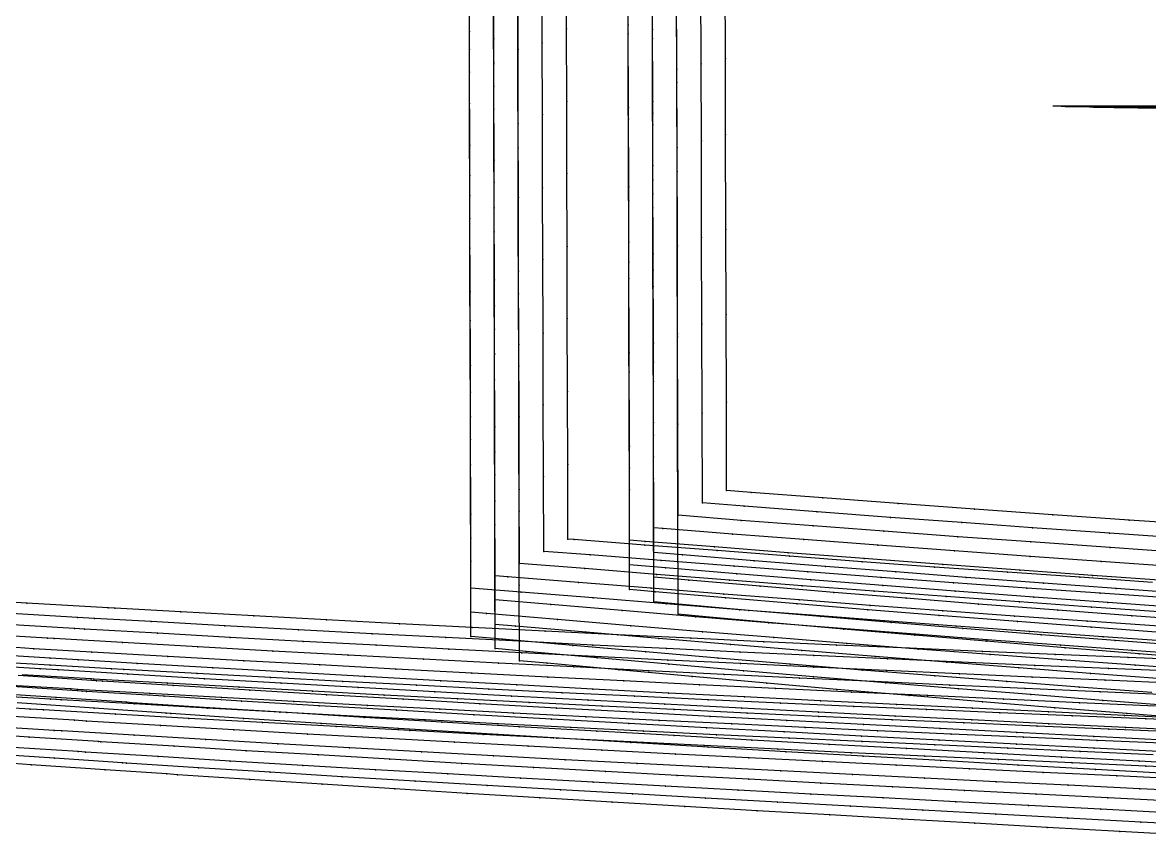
# Model space of a CAD drawing. Extents: x -2408 to 1029, y -526 to 2095.
# Drawn here: x -1498.2 to -1262.1, y 681.7 to 852.2 of the extents above; entities that cross this region are included whole.
import ezdxf

# ---------------------------------------------------------------- set-up
doc = ezdxf.new("R2010")
doc.units = 0

# ---------------------------------------------------------------- blocks, each defined once
blk = doc.blocks.new(' -30')
at = {"layer": '1'}
for points in [[(-731.425494, 276.292017), (-746.605074, 276.894467), (-761.997639, 277.522856), (-777.175821, 278.159878), (-792.566917, 278.823549), (-807.743544, 279.49549), (-823.13305, 280.194691), (-838.308092, 280.90181), (-853.695957, 281.63683), (-868.869309, 282.379407), (-884.255389, 283.150527), (-899.427008, 283.928857), (-914.811212, 284.736362), (-929.981001, 285.55068), (-945.363241, 286.394851), (-960.743683, 287.25764), (-963.327179, 287.404404), (-976.123836, 288.13901), (-991.099742, 289.014787)], [(-1077.415054, -266.192914), (-1092.674012, -265.141895), (-1107.830262, -264.076439), (-1123.086006, -262.979644), (-1138.243817, -261.859736), (-1153.495229, -260.704377), (-1168.670105, -259.537514), (-1183.755806, -258.370186), (-1198.587343, -257.218457), (-1199.90509, -257.115917), (-1199.94913, -241.488822), (-1199.992209, -226.199237), (-1200.035282, -210.909652), (-1200.077808, -195.811877), (-1200.120871, -180.522291), (-1200.163378, -165.429311), (-1200.206436, -150.139732), (-1200.249056, -135.00358)]]:
    blk.add_lwpolyline(points, dxfattribs=at)
at = {"layer": '14'}
for points in [[(-735.030142, 289.143388), (-750.301972, 289.754185), (-765.57299, 290.382381), (-780.84325, 291.028048), (-796.112693, 291.691255), (-811.381297, 292.372071), (-826.64904, 293.070568), (-841.915902, 293.786813), (-857.181859, 294.520879), (-872.446892, 295.272833), (-887.710977, 296.042747), (-902.974095, 296.830689), (-918.236184, 297.636729), (-933.497299, 298.460939), (-948.757382, 299.303388), (-962.604523, 300.083733), (-964.01641, 300.164145), (-981.023189, 301.145206), (-996.243732, 302.041932)], [(-1067.407822, -254.141055), (-1082.331331, -253.127316), (-1098.29403, -252.018087), (-1114.683603, -250.852429), (-1130.701401, -249.686387), (-1146.484998, -248.509666), (-1161.507253, -247.359455), (-1166.659622, -246.954956), (-1166.711778, -228.437009), (-1166.763477, -210.081106), (-1166.813782, -192.220337), (-1166.869929, -172.285415), (-1166.914701, -156.388963), (-1166.960843, -140.006391)]]:
    blk.add_lwpolyline(points, dxfattribs=at)
at = {"layer": '2'}
for p in [(-1166.659622, -246.954956), (-1199.90509, -257.115917)]:
    blk.add_point(p, dxfattribs=at)
at = {"layer": '3'}
for p in [(-981.023189, 301.145206), (-964.01641, 300.164145), (-962.604523, 300.083733), (-948.757382, 299.303388), (-933.497299, 298.460939), (-918.236184, 297.636729), (-902.974095, 296.830689), (-887.710977, 296.042747), (-872.446892, 295.272833), (-857.181859, 294.520879), (-841.915902, 293.786813), (-826.64904, 293.070568), (-811.381297, 292.372071), (-796.112693, 291.691255), (-780.84325, 291.028048), (-976.123836, 288.13901), (-765.57299, 290.382381), (-750.301972, 289.754185), (-963.327179, 287.404404), (-960.743683, 287.25764), (-945.363241, 286.394851), (-929.981001, 285.55068), (-914.811212, 284.736362), (-899.427008, 283.928857), (-884.255389, 283.150527), (-868.869309, 282.379407), (-853.695957, 281.63683), (-838.308092, 280.90181), (-823.13305, 280.194691), (-807.743544, 279.49549), (-792.566917, 278.823549), (-777.175821, 278.159878), (-761.997639, 277.522856), (-746.605074, 276.894467), (-1200.206436, -150.139732), (-1166.914701, -156.388963), (-1200.163378, -165.429311), (-1166.869929, -172.285415), (-1200.120871, -180.522291), (-1166.813782, -192.220337), (-1200.077808, -195.811877), (-1166.763477, -210.081106), (-1200.035282, -210.909652), (-1199.992209, -226.199237), (-1166.711778, -228.437009), (-1199.94913, -241.488822), (-1161.507253, -247.359455), (-1146.484998, -248.509666), (-1130.701401, -249.686387), (-1114.683603, -250.852429), (-1098.29403, -252.018087), (-1082.331331, -253.127316), (-1198.587343, -257.218457), (-1183.755806, -258.370186), (-1168.670105, -259.537514), (-1153.495229, -260.704377), (-1138.243817, -261.859736), (-1123.086006, -262.979644), (-1107.830262, -264.076439), (-1092.674012, -265.141895)]:
    blk.add_point(p, dxfattribs=at)
at = {"layer": '4'}
for p in [(-962.604523, 300.083733), (-963.327179, 287.404404)]:
    blk.add_point(p, dxfattribs=at)
at = {"layer": '7'}
blk.add_line((-766.053925, 405.419922), (-432.919998, 405.419922), dxfattribs=at)
blk = doc.blocks.new(' -31')
at = {"layer": '1'}
for points in [[(-740.344061, 274.159765), (-755.173561, 274.775202), (-770.202478, 275.413489), (-785.549544, 276.080779), (-800.577175, 276.749601), (-815.923408, 277.448584), (-830.949565, 278.148891), (-846.294832, 278.880578), (-861.319423, 279.613387), (-876.663651, 280.378803), (-891.686577, 281.145113), (-907.02969, 281.945307), (-922.050825, 282.746123), (-937.392746, 283.582062), (-952.411943, 284.418389), (-967.856844, 285.297319), (-968.425064, 285.330029), (-982.873946, 286.170219)], [(-1073.271734, -268.816338), (-1088.35595, -267.778581), (-1103.754987, -266.697238), (-1119.152194, -265.590335), (-1134.266684, -264.474447), (-1149.659406, -263.307106), (-1165.050526, -262.118533), (-1180.371274, -260.925967), (-1195.237899, -259.766103), (-1204.985657, -259.004574), (-1205.029124, -243.314311), (-1205.070777, -228.280023), (-1205.112436, -213.245737), (-1205.155079, -197.858185), (-1205.196747, -182.823897), (-1205.239387, -167.439265), (-1205.281057, -152.404973), (-1205.323792, -136.988222)]]:
    blk.add_lwpolyline(points, dxfattribs=at)
at = {"layer": '14'}
for points in [[(-739.82349, 286.849095), (-755.258519, 287.489931), (-770.692819, 288.146307), (-786.12636, 288.818491), (-801.559115, 289.506749), (-816.991055, 290.211347), (-832.422151, 290.932552), (-847.852374, 291.670628), (-863.281695, 292.425844), (-878.710086, 293.198464), (-894.137517, 293.988756), (-909.563961, 294.796985), (-924.989389, 295.623417), (-940.413771, 296.46832), (-955.837078, 297.331958), (-967.695694, 298.008938), (-971.259283, 298.214599), (-986.267518, 299.092049)], [(-1071.367298, -256.21711), (-1086.448576, -255.180433), (-1102.581106, -254.045866), (-1117.395059, -252.980726), (-1132.300135, -251.886067), (-1147.688965, -250.730374), (-1163.001536, -249.551087), (-1171.739578, -248.85994), (-1171.791734, -230.043028), (-1171.843433, -211.39078), (-1171.893738, -193.241654), (-1171.949885, -172.984887), (-1171.994657, -156.831797), (-1172.040799, -140.184737)]]:
    blk.add_lwpolyline(points, dxfattribs=at)
at = {"layer": '2'}
for p in [(-1171.739578, -248.85994), (-1204.985657, -259.004574)]:
    blk.add_point(p, dxfattribs=at)
at = {"layer": '3'}
for p in [(-971.259283, 298.214599), (-967.695694, 298.008938), (-955.837078, 297.331958), (-940.413771, 296.46832), (-924.989389, 295.623417), (-909.563961, 294.796985), (-894.137517, 293.988756), (-878.710086, 293.198464), (-863.281695, 292.425844), (-847.852374, 291.670628), (-832.422151, 290.932552), (-816.991055, 290.211347), (-801.559115, 289.506749), (-786.12636, 288.818491), (-770.692819, 288.146307), (-755.258519, 287.489931), (-968.425064, 285.330029), (-967.856844, 285.297319), (-952.411943, 284.418389), (-937.392746, 283.582062), (-922.050825, 282.746123), (-907.02969, 281.945307), (-891.686577, 281.145113), (-876.663651, 280.378803), (-861.319423, 279.613387), (-846.294832, 278.880578), (-830.949565, 278.148891), (-815.923408, 277.448584), (-800.577175, 276.749601), (-785.549544, 276.080779), (-770.202478, 275.413489), (-755.173561, 274.775202), (-1205.281057, -152.404973), (-1171.994657, -156.831797), (-1205.239387, -167.439265), (-1171.949885, -172.984887), (-1205.196747, -182.823897), (-1171.893738, -193.241654), (-1205.155079, -197.858185), (-1171.843433, -211.39078), (-1205.112436, -213.245737), (-1205.070777, -228.280023), (-1171.791734, -230.043028), (-1205.029124, -243.314311), (-1163.001536, -249.551087), (-1147.688965, -250.730374), (-1132.300135, -251.886067), (-1117.395059, -252.980726), (-1102.581106, -254.045866), (-1086.448576, -255.180433), (-1195.237899, -259.766103), (-1180.371274, -260.925967), (-1165.050526, -262.118533), (-1149.659406, -263.307106), (-1134.266684, -264.474447), (-1119.152194, -265.590335), (-1103.754987, -266.697238), (-1088.35595, -267.778581)]:
    blk.add_point(p, dxfattribs=at)
at = {"layer": '4'}
for p in [(-967.695694, 298.008938), (-968.425064, 285.330029)]:
    blk.add_point(p, dxfattribs=at)
at = {"layer": '7'}
blk.add_line((-766.053925, 405.419922), (-432.919998, 405.419922), dxfattribs=at)
blk = doc.blocks.new(' -32')
at = {"layer": '1'}
for points in [[(-743.317423, 271.802961), (-758.487586, 272.453098), (-773.899276, 273.126671), (-789.068344, 273.803053), (-804.47995, 274.504324), (-819.647727, 275.208778), (-835.059173, 275.939517), (-850.225541, 276.673821), (-865.636636, 277.435861), (-880.801455, 278.201807), (-896.212141, 278.99698), (-911.375219, 279.796369), (-926.785364, 280.626483), (-941.946547, 281.461052), (-956.984562, 282.306893), (-972.143688, 283.178197), (-973.526001, 283.258591), (-987.301727, 284.068227)], [(-1075.038283, -271.04319), (-1090.204697, -269.990208), (-1105.300425, -268.918473), (-1120.665725, -267.805159), (-1135.758409, -266.689714), (-1150.849014, -265.547593), (-1166.07589, -264.361749), (-1181.341562, -263.143461), (-1196.363717, -261.938956), (-1210.066223, -260.838642), (-1210.108495, -245.352705), (-1210.150147, -230.091894), (-1210.19139, -214.978302), (-1210.233302, -199.616523), (-1210.275493, -184.150531), (-1210.31786, -168.619842), (-1210.360055, -153.153848), (-1210.402522, -137.589816)]]:
    blk.add_lwpolyline(points, dxfattribs=at)
at = {"layer": '14'}
for points in [[(-741.527498, 284.438462), (-756.807462, 285.092287), (-772.086791, 285.759077), (-787.365413, 286.439283), (-802.643368, 287.133357), (-817.920583, 287.841749), (-833.196983, 288.564909), (-848.472609, 289.30329), (-863.747389, 290.057343), (-879.021247, 290.827515), (-894.294226, 291.614262), (-909.566251, 292.418033), (-924.837249, 293.239277), (-940.107261, 294.078448), (-955.376213, 294.935996), (-970.64405, 295.81237), (-972.787704, 295.936947), (-988.06349, 296.835856)], [(-1070.820894, -258.601952), (-1086.300012, -257.532671), (-1102.911831, -256.357739), (-1118.229864, -255.249305), (-1133.73006, -254.10292), (-1148.551279, -252.982414), (-1163.57446, -251.819757), (-1176.819611, -250.764942), (-1176.871766, -231.649067), (-1176.923466, -212.700469), (-1176.973771, -194.262985), (-1177.029917, -173.684384), (-1177.07469, -157.274654), (-1177.120831, -140.363089)]]:
    blk.add_lwpolyline(points, dxfattribs=at)
at = {"layer": '2'}
for p in [(-1176.819611, -250.764942), (-1210.066223, -260.838642)]:
    blk.add_point(p, dxfattribs=at)
at = {"layer": '3'}
for p in [(-972.787704, 295.936947), (-970.64405, 295.81237), (-955.376213, 294.935996), (-940.107261, 294.078448), (-924.837249, 293.239277), (-909.566251, 292.418033), (-894.294226, 291.614262), (-879.021247, 290.827515), (-863.747389, 290.057343), (-848.472609, 289.30329), (-833.196983, 288.564909), (-817.920583, 287.841749), (-802.643368, 287.133357), (-787.365413, 286.439283), (-772.086791, 285.759077), (-756.807462, 285.092287), (-973.526001, 283.258591), (-972.143688, 283.178197), (-956.984562, 282.306893), (-941.946547, 281.461052), (-926.785364, 280.626483), (-911.375219, 279.796369), (-896.212141, 278.99698), (-880.801455, 278.201807), (-865.636636, 277.435861), (-850.225541, 276.673821), (-835.059173, 275.939517), (-819.647727, 275.208778), (-804.47995, 274.504324), (-789.068344, 273.803053), (-773.899276, 273.126671), (-758.487586, 272.453098), (-1210.360055, -153.153848), (-1177.07469, -157.274654), (-1210.31786, -168.619842), (-1177.029917, -173.684384), (-1210.275493, -184.150531), (-1176.973771, -194.262985), (-1210.233302, -199.616523), (-1176.923466, -212.700469), (-1210.19139, -214.978302), (-1210.150147, -230.091894), (-1176.871766, -231.649067), (-1210.108495, -245.352705), (-1163.57446, -251.819757), (-1148.551279, -252.982414), (-1133.73006, -254.10292), (-1118.229864, -255.249305), (-1102.911831, -256.357739), (-1086.300012, -257.532671), (-1196.363717, -261.938956), (-1181.341562, -263.143461), (-1166.07589, -264.361749), (-1150.849014, -265.547593), (-1135.758409, -266.689714), (-1120.665725, -267.805159), (-1105.300425, -268.918473), (-1090.204697, -269.990208)]:
    blk.add_point(p, dxfattribs=at)
at = {"layer": '4'}
for p in [(-972.787704, 295.936947), (-973.526001, 283.258591)]:
    blk.add_point(p, dxfattribs=at)
at = {"layer": '7'}
blk.add_line((-766.053925, 405.419922), (-432.919998, 405.419922), dxfattribs=at)
blk = doc.blocks.new(' -33')
at = {"layer": '1'}
for points in [[(-747.599299, 269.509138), (-762.896495, 270.184946), (-778.087638, 270.867003), (-793.383812, 271.565476), (-808.575655, 272.271407), (-823.870654, 272.99504), (-839.063048, 273.727273), (-854.356761, 274.478567), (-869.649699, 275.244669), (-884.841734, 276.021034), (-900.133067, 276.818529), (-915.325372, 277.62744), (-930.614924, 278.458806), (-945.80732, 279.302658), (-961.094837, 280.170434), (-976.434246, 281.060689), (-978.624878, 281.189423), (-991.71952, 281.967344)], [(-1076.056196, -273.325623), (-1091.114763, -272.273251), (-1106.347368, -271.184569), (-1121.353144, -270.089982), (-1136.5825, -268.956376), (-1151.479198, -267.81914), (-1167.211265, -266.58397), (-1182.43422, -265.367839), (-1197.65733, -264.145135), (-1212.508464, -262.949774), (-1215.146713, -262.73716), (-1215.188953, -247.012202), (-1215.230561, -231.522991), (-1215.271747, -216.191039), (-1215.313255, -200.739878), (-1215.353827, -185.637631), (-1215.39431, -170.568917), (-1215.434881, -155.466683), (-1215.476409, -140.004553)]]:
    blk.add_lwpolyline(points, dxfattribs=at)
at = {"layer": '14'}
for points in [[(-742.932859, 282.01716), (-758.694676, 282.710698), (-774.455927, 283.415829), (-790.216489, 284.133233), (-805.976357, 284.863601), (-821.735482, 285.607619), (-837.493821, 286.365973), (-853.251364, 287.139351), (-869.007989, 287.928438), (-884.76369, 288.733921), (-900.51842, 289.556488), (-916.272132, 290.396824), (-932.024821, 291.255619), (-947.776362, 292.133555), (-963.526749, 293.03132), (-977.878342, 293.867264), (-979.275935, 293.949603), (-994.644828, 294.866065)], [(-1072.433921, -260.845017), (-1088.191235, -259.74801), (-1103.078553, -258.687859), (-1118.89777, -257.536305), (-1134.990589, -256.338122), (-1150.503711, -255.156657), (-1165.42751, -253.993371), (-1180.030257, -252.823399), (-1181.899643, -252.669945), (-1181.951799, -233.255106), (-1182.003498, -214.010157), (-1182.053803, -195.284325), (-1182.095472, -179.77322), (-1182.139605, -163.344691), (-1182.185381, -146.304561)]]:
    blk.add_lwpolyline(points, dxfattribs=at)
at = {"layer": '2'}
for p in [(-1181.899643, -252.669945), (-1215.146713, -262.73716)]:
    blk.add_point(p, dxfattribs=at)
at = {"layer": '3'}
for p in [(-979.275935, 293.949603), (-977.878342, 293.867264), (-963.526749, 293.03132), (-947.776362, 292.133555), (-932.024821, 291.255619), (-916.272132, 290.396824), (-900.51842, 289.556488), (-884.76369, 288.733921), (-869.007989, 287.928438), (-853.251364, 287.139351), (-837.493821, 286.365973), (-821.735482, 285.607619), (-805.976357, 284.863601), (-790.216489, 284.133233), (-774.455927, 283.415829), (-978.624878, 281.189423), (-976.434246, 281.060689), (-758.694676, 282.710698), (-961.094837, 280.170434), (-945.80732, 279.302658), (-930.614924, 278.458806), (-915.325372, 277.62744), (-900.133067, 276.818529), (-884.841734, 276.021034), (-869.649699, 275.244669), (-854.356761, 274.478567), (-839.063048, 273.727273), (-823.870654, 272.99504), (-808.575655, 272.271407), (-793.383812, 271.565476), (-778.087638, 270.867003), (-762.896495, 270.184946), (-1215.434881, -155.466683), (-1182.139605, -163.344691), (-1215.39431, -170.568917), (-1182.095472, -179.77322), (-1215.353827, -185.637631), (-1182.053803, -195.284325), (-1215.313255, -200.739878), (-1182.003498, -214.010157), (-1215.271747, -216.191039), (-1215.230561, -231.522991), (-1181.951799, -233.255106), (-1215.188953, -247.012202), (-1180.030257, -252.823399), (-1165.42751, -253.993371), (-1150.503711, -255.156657), (-1134.990589, -256.338122), (-1118.89777, -257.536305), (-1103.078553, -258.687859), (-1088.191235, -259.74801), (-1212.508464, -262.949774), (-1197.65733, -264.145135), (-1182.43422, -265.367839), (-1167.211265, -266.58397), (-1151.479198, -267.81914), (-1136.5825, -268.956376), (-1121.353144, -270.089982), (-1106.347368, -271.184569), (-1091.114763, -272.273251)]:
    blk.add_point(p, dxfattribs=at)
at = {"layer": '4'}
for p in [(-977.878342, 293.867264), (-978.624878, 281.189423)]:
    blk.add_point(p, dxfattribs=at)
at = {"layer": '7'}
blk.add_line((-766.053925, 405.419922), (-432.919998, 405.419922), dxfattribs=at)
blk = doc.blocks.new(' -34')
at = {"layer": '1'}
for points in [[(-734.615851, 266.452935), (-750.020513, 267.143665), (-765.452986, 267.843916), (-780.8594, 268.552108), (-796.290946, 269.271493), (-811.722021, 270.001724), (-827.12935, 270.74248), (-842.559285, 271.496821), (-857.967792, 272.263431), (-873.396347, 273.0452), (-888.805845, 273.840977), (-904.232803, 274.653487), (-919.643145, 275.481778), (-935.068277, 276.328321), (-950.479376, 277.192315), (-965.902415, 278.076199), (-980.941786, 278.957607), (-983.722153, 279.122696), (-996.362457, 279.881488)], [(-1072.390668, -275.936023), (-1087.762539, -274.86247), (-1103.215046, -273.757712), (-1118.583358, -272.635105), (-1133.552365, -271.52012), (-1148.917017, -270.348688), (-1163.959961, -269.168372), (-1179.319848, -267.935927), (-1194.641278, -266.696327), (-1209.711973, -265.476573), (-1220.227127, -264.625568), (-1220.268161, -249.113253), (-1220.309439, -233.509246), (-1220.350469, -217.999488), (-1220.391589, -202.456272), (-1220.432085, -187.149826), (-1220.472663, -171.813091), (-1220.513163, -156.506643), (-1220.553238, -141.361317)]]:
    blk.add_lwpolyline(points, dxfattribs=at)
at = {"layer": '14'}
for points in [[(-747.933998, 279.762512), (-763.859133, 280.484359), (-779.783726, 281.215919), (-795.707724, 281.958102), (-811.631069, 282.711818), (-827.553705, 283.477979), (-843.475616, 284.257496), (-859.396668, 285.051278), (-875.316845, 285.860235), (-891.23609, 286.68528), (-907.154347, 287.527322), (-923.071561, 288.387272), (-938.987676, 289.266041), (-954.902674, 290.164542), (-970.816422, 291.083681), (-982.968521, 291.800079), (-986.728904, 292.02437)], [(-1073.984438, -263.095324), (-1090.019987, -261.970725), (-1105.192034, -260.881824), (-1121.343324, -259.696348), (-1137.816527, -258.459132), (-1153.758547, -257.233878), (-1169.201921, -256.018549), (-1183.754771, -254.842023), (-1186.979599, -254.574947), (-1187.031755, -234.861143), (-1187.083454, -215.319846), (-1187.133759, -196.305657), (-1187.175428, -180.555702), (-1187.219561, -163.874196), (-1187.265338, -146.571682), (-1187.311935, -128.958625)]]:
    blk.add_lwpolyline(points, dxfattribs=at)
at = {"layer": '2'}
for p in [(-1186.979599, -254.574947), (-1220.227127, -264.625568)]:
    blk.add_point(p, dxfattribs=at)
at = {"layer": '3'}
for p in [(-982.968521, 291.800079), (-970.816422, 291.083681), (-954.902674, 290.164542), (-938.987676, 289.266041), (-923.071561, 288.387272), (-907.154347, 287.527322), (-891.23609, 286.68528), (-875.316845, 285.860235), (-859.396668, 285.051278), (-843.475616, 284.257496), (-827.553705, 283.477979), (-811.631069, 282.711818), (-795.707724, 281.958102), (-779.783726, 281.215919), (-983.722153, 279.122696), (-980.941786, 278.957607), (-763.859133, 280.484359), (-965.902415, 278.076199), (-950.479376, 277.192315), (-935.068277, 276.328321), (-919.643145, 275.481778), (-904.232803, 274.653487), (-888.805845, 273.840977), (-873.396347, 273.0452), (-857.967792, 272.263431), (-842.559285, 271.496821), (-827.12935, 270.74248), (-811.722021, 270.001724), (-796.290946, 269.271493), (-780.8594, 268.552108), (-765.452986, 267.843916), (-750.020513, 267.143665), (-1187.265338, -146.571682), (-1220.513163, -156.506643), (-1187.219561, -163.874196), (-1220.472663, -171.813091), (-1187.175428, -180.555702), (-1220.432085, -187.149826), (-1187.133759, -196.305657), (-1220.391589, -202.456272), (-1187.083454, -215.319846), (-1220.350469, -217.999488), (-1220.309439, -233.509246), (-1187.031755, -234.861143), (-1220.268161, -249.113253), (-1183.754771, -254.842023), (-1169.201921, -256.018549), (-1153.758547, -257.233878), (-1137.816527, -258.459132), (-1121.343324, -259.696348), (-1105.192034, -260.881824), (-1090.019987, -261.970725), (-1209.711973, -265.476573), (-1194.641278, -266.696327), (-1179.319848, -267.935927), (-1163.959961, -269.168372), (-1148.917017, -270.348688), (-1133.552365, -271.52012), (-1118.583358, -272.635105), (-1103.215046, -273.757712), (-1087.762539, -274.86247)]:
    blk.add_point(p, dxfattribs=at)
at = {"layer": '4'}
for p in [(-982.968521, 291.800079), (-983.722153, 279.122696)]:
    blk.add_point(p, dxfattribs=at)
at = {"layer": '7'}
blk.add_line((-766.053925, 405.419922), (-432.919998, 405.419922), dxfattribs=at)
blk = doc.blocks.new(' -35')
at = {"layer": '1'}
for points in [[(-744.89203, 264.463864), (-760.319735, 265.192516), (-775.720942, 265.928298), (-791.14785, 266.674669), (-806.574224, 267.431279), (-821.976648, 268.197837), (-837.401858, 268.977573), (-852.805685, 269.769164), (-868.22956, 270.575636), (-883.634603, 271.395855), (-899.056869, 272.232659), (-914.463003, 273.085155), (-929.883364, 273.955878), (-945.290388, 274.844118), (-960.708578, 275.752349), (-976.169137, 276.683642), (-978.690796, 276.837521), (-991.584844, 277.632981)], [(-1066.304741, -278.12779), (-1081.676777, -277.028353), (-1096.708758, -275.928293), (-1112.077199, -274.779524), (-1127.134122, -273.632078), (-1142.498963, -272.436082), (-1157.861348, -271.209201), (-1173.195835, -269.949721), (-1188.572742, -268.666114), (-1203.453717, -267.418917), (-1215.147781, -266.43671), (-1215.188822, -250.688551), (-1215.228622, -235.417112), (-1215.267947, -220.327925), (-1215.308445, -204.789158), (-1215.348857, -189.283943), (-1215.387993, -174.268639), (-1215.428407, -158.763424), (-1215.468589, -143.34736)]]:
    blk.add_lwpolyline(points, dxfattribs=at)
at = {"layer": '14'}
for points in [[(-742.782764, 277.078817), (-758.703323, 277.830058), (-774.623325, 278.590209), (-790.542746, 279.360261), (-806.461523, 280.141206), (-822.379635, 280.934034), (-838.296942, 281.739734), (-854.213423, 282.559297), (-870.129014, 283.393713), (-886.043694, 284.243975), (-901.957324, 285.111069), (-917.869881, 285.995987), (-933.781303, 286.899721), (-949.691567, 287.823262), (-965.600536, 288.767596), (-977.915268, 289.51355), (-983.780599, 289.873569), (-998.494679, 290.790191)], [(-1068.946655, -265.208513), (-1085.027638, -264.051647), (-1100.242849, -262.931704), (-1116.438108, -261.712825), (-1131.211438, -260.576743), (-1145.938465, -259.420575), (-1160.904871, -258.219773), (-1175.931962, -256.983346), (-1181.899643, -256.47995), (-1181.951799, -236.467182), (-1182.003498, -216.629542), (-1182.053803, -197.326996), (-1182.095472, -181.338184), (-1182.139605, -164.403702), (-1182.185381, -146.838784), (-1182.231979, -128.958643)]]:
    blk.add_lwpolyline(points, dxfattribs=at)
at = {"layer": '2'}
for p in [(-1181.899643, -256.47995), (-1215.147781, -266.43671)]:
    blk.add_point(p, dxfattribs=at)
at = {"layer": '3'}
for p in [(-983.780599, 289.873569), (-977.915268, 289.51355), (-965.600536, 288.767596), (-949.691567, 287.823262), (-933.781303, 286.899721), (-917.869881, 285.995987), (-901.957324, 285.111069), (-886.043694, 284.243975), (-870.129014, 283.393713), (-854.213423, 282.559297), (-838.296942, 281.739734), (-822.379635, 280.934034), (-806.461523, 280.141206), (-790.542746, 279.360261), (-978.690796, 276.837521), (-976.169137, 276.683642), (-774.623325, 278.590209), (-758.703323, 277.830058), (-960.708578, 275.752349), (-945.290388, 274.844118), (-929.883364, 273.955878), (-914.463003, 273.085155), (-899.056869, 272.232659), (-883.634603, 271.395855), (-868.22956, 270.575636), (-852.805685, 269.769164), (-837.401858, 268.977573), (-821.976648, 268.197837), (-806.574224, 267.431279), (-791.14785, 266.674669), (-775.720942, 265.928298), (-760.319735, 265.192516), (-1182.185381, -146.838784), (-1215.428407, -158.763424), (-1182.139605, -164.403702), (-1215.387993, -174.268639), (-1182.095472, -181.338184), (-1215.348857, -189.283943), (-1182.053803, -197.326996), (-1215.308445, -204.789158), (-1182.003498, -216.629542), (-1215.267947, -220.327925), (-1215.228622, -235.417112), (-1181.951799, -236.467182), (-1215.188822, -250.688551), (-1175.931962, -256.983346), (-1160.904871, -258.219773), (-1145.938465, -259.420575), (-1131.211438, -260.576743), (-1116.438108, -261.712825), (-1100.242849, -262.931704), (-1085.027638, -264.051647), (-1203.453717, -267.418917), (-1188.572742, -268.666114), (-1173.195835, -269.949721), (-1157.861348, -271.209201), (-1142.498963, -272.436082), (-1127.134122, -273.632078), (-1112.077199, -274.779524), (-1096.708758, -275.928293), (-1081.676777, -277.028353)]:
    blk.add_point(p, dxfattribs=at)
at = {"layer": '4'}
for p in [(-977.915268, 289.51355), (-978.690796, 276.837521)]:
    blk.add_point(p, dxfattribs=at)
at = {"layer": '7'}
blk.add_line((-766.053925, 405.419922), (-432.919998, 405.419922), dxfattribs=at)
blk = doc.blocks.new(' -36')
at = {"layer": '1'}
for points in [[(-741.270753, 261.811643), (-756.314975, 262.537789), (-771.372108, 263.270087), (-786.419159, 264.008489), (-801.475582, 264.754972), (-816.52521, 265.509732), (-831.58075, 266.27441), (-846.6327, 267.049545), (-861.68706, 267.836459), (-876.741146, 268.636017), (-891.794168, 269.44919), (-906.850228, 270.277237), (-921.901515, 271.120735), (-936.959364, 271.981267), (-952.008733, 272.858967), (-967.056983, 273.755495), (-982.220425, 274.679151), (-983.788986, 274.775867), (-997.266246, 275.615844)], [(-1066.063397, -280.515314), (-1081.055759, -279.439485), (-1096.480537, -278.306728), (-1111.469297, -277.18193), (-1126.486824, -276.032787), (-1141.472028, -274.861583), (-1156.759758, -273.634522), (-1171.739958, -272.402072), (-1186.718668, -271.151404), (-1202.085451, -269.860498), (-1216.976707, -268.605881), (-1220.228195, -268.33147), (-1220.268035, -252.811567), (-1220.307501, -237.437452), (-1220.346662, -222.182957), (-1220.385259, -207.148742), (-1220.424042, -192.043296), (-1220.463264, -176.768137), (-1220.502054, -161.662704), (-1220.54077, -146.587111), (-1220.579563, -131.481677)]]:
    blk.add_lwpolyline(points, dxfattribs=at)
at = {"layer": '14'}
for points in [[(-743.255914, 274.621901), (-759.339923, 275.399351), (-775.42351, 276.183433), (-791.506564, 276.975376), (-807.589087, 277.776415), (-823.670968, 278.587777), (-839.752134, 279.410694), (-855.832473, 280.246393), (-871.911987, 281.096108), (-887.990566, 281.961069), (-904.068135, 282.842505), (-920.144584, 283.741645), (-936.219915, 284.659723), (-952.294017, 285.597968), (-968.366778, 286.557607), (-983.0056, 287.451363), (-986.733999, 287.682118), (-1001.650603, 288.617989)], [(-1070.40433, -267.473829), (-1086.764907, -266.289203), (-1102.266905, -265.140159), (-1118.797443, -263.886744), (-1133.912766, -262.715158), (-1149.030825, -261.518407), (-1164.481464, -260.267909), (-1179.488446, -259.022616), (-1186.979599, -258.384953), (-1187.031755, -238.073222), (-1187.083454, -217.939231), (-1187.133759, -198.348328), (-1187.175428, -182.120666), (-1187.219561, -164.933208), (-1187.265338, -147.105886), (-1187.311935, -128.958642)]]:
    blk.add_lwpolyline(points, dxfattribs=at)
at = {"layer": '2'}
for p in [(-1186.979599, -258.384953), (-1220.228195, -268.33147)]:
    blk.add_point(p, dxfattribs=at)
at = {"layer": '3'}
for p in [(-986.733999, 287.682118), (-983.0056, 287.451363), (-968.366778, 286.557607), (-952.294017, 285.597968), (-936.219915, 284.659723), (-920.144584, 283.741645), (-904.068135, 282.842505), (-887.990566, 281.961069), (-871.911987, 281.096108), (-855.832473, 280.246393), (-839.752134, 279.410694), (-823.670968, 278.587777), (-807.589087, 277.776415), (-791.506564, 276.975376), (-983.788986, 274.775867), (-982.220425, 274.679151), (-775.42351, 276.183433), (-759.339923, 275.399351), (-967.056983, 273.755495), (-952.008733, 272.858967), (-936.959364, 271.981267), (-921.901515, 271.120735), (-906.850228, 270.277237), (-891.794168, 269.44919), (-876.741146, 268.636017), (-861.68706, 267.836459), (-846.6327, 267.049545), (-831.58075, 266.27441), (-816.52521, 265.509732), (-801.475582, 264.754972), (-786.419159, 264.008489), (-771.372108, 263.270087), (-756.314975, 262.537789), (-1220.54077, -146.587111), (-1187.265338, -147.105886), (-1220.502054, -161.662704), (-1187.219561, -164.933208), (-1220.463264, -176.768137), (-1187.175428, -182.120666), (-1220.424042, -192.043296), (-1187.133759, -198.348328), (-1220.385259, -207.148742), (-1187.083454, -217.939231), (-1220.346662, -222.182957), (-1220.307501, -237.437452), (-1187.031755, -238.073222), (-1220.268035, -252.811567), (-1179.488446, -259.022616), (-1164.481464, -260.267909), (-1149.030825, -261.518407), (-1133.912766, -262.715158), (-1118.797443, -263.886744), (-1102.266905, -265.140159), (-1086.764907, -266.289203), (-1216.976707, -268.605881), (-1202.085451, -269.860498), (-1186.718668, -271.151404), (-1171.739958, -272.402072), (-1156.759758, -273.634522), (-1141.472028, -274.861583), (-1126.486824, -276.032787), (-1111.469297, -277.18193), (-1096.480537, -278.306728), (-1081.055759, -279.439485)]:
    blk.add_point(p, dxfattribs=at)
at = {"layer": '4'}
for p in [(-983.0056, 287.451363), (-983.788986, 274.775867)]:
    blk.add_point(p, dxfattribs=at)
at = {"layer": '7'}
blk.add_line((-766.053925, 405.419922), (-432.919998, 405.419922), dxfattribs=at)
blk = doc.blocks.new(' -37')
at = {"layer": '1'}
for points in [[(-752.182522, 259.904338), (-767.249065, 260.666223), (-782.274922, 261.431962), (-797.340842, 262.206754), (-812.369545, 262.98769), (-827.43457, 263.779673), (-842.465873, 264.58011), (-857.529744, 265.393614), (-872.563383, 266.217868), (-887.625836, 267.057193), (-902.66169, 267.909603), (-917.722421, 268.779092), (-932.760292, 269.663929), (-947.819032, 270.567764), (-962.876601, 271.490607), (-978.261072, 272.454393), (-978.755493, 272.485733), (-993.316086, 273.418278), (-1008.568479, 274.415565)], [(-1075.44398, -281.586653), (-1090.446815, -280.458628), (-1105.435581, -279.30751), (-1120.546661, -278.124239), (-1135.531666, -276.92634), (-1150.88989, -275.666207), (-1165.869786, -274.406066), (-1180.848085, -273.126835), (-1196.082813, -271.817484), (-1210.878443, -270.542232), (-1215.148697, -270.17355), (-1215.188545, -254.427064), (-1215.227997, -238.837233), (-1215.26712, -223.378127), (-1215.305234, -208.317741), (-1215.343953, -193.018623), (-1215.38328, -177.479657), (-1215.422, -162.180537), (-1215.459262, -147.457187), (-1215.499531, -131.546097)]]:
    blk.add_lwpolyline(points, dxfattribs=at)
at = {"layer": '14'}
for points in [[(-754.161929, 272.720273), (-770.240877, 273.534593), (-786.319319, 274.355939), (-802.397254, 275.185629), (-818.474561, 276.024976), (-834.55116, 276.875295), (-850.626972, 277.737901), (-866.701916, 278.614109), (-882.775913, 279.505234), (-898.848881, 280.41259), (-914.92074, 281.337493), (-930.991411, 282.281258), (-947.060813, 283.245199), (-963.128866, 284.230631), (-977.952042, 285.159988), (-979.19549, 285.23887), (-995.606912, 286.293508)], [(-1065.334007, -269.598383), (-1081.741827, -268.380416), (-1097.289314, -267.199193), (-1113.866962, -265.911034), (-1129.02137, -264.707533), (-1144.169878, -263.479139), (-1159.632128, -262.197494), (-1174.595774, -260.926197), (-1181.899643, -260.289955), (-1181.951799, -239.679258), (-1182.003498, -219.24892), (-1182.053803, -199.369669), (-1182.095472, -182.903158), (-1182.139605, -165.462715), (-1182.185381, -147.373008), (-1182.231979, -128.958642)]]:
    blk.add_lwpolyline(points, dxfattribs=at)
at = {"layer": '2'}
for p in [(-1181.899643, -260.289955), (-1215.148697, -270.17355)]:
    blk.add_point(p, dxfattribs=at)
at = {"layer": '3'}
for p in [(-979.19549, 285.23887), (-977.952042, 285.159988), (-963.128866, 284.230631), (-947.060813, 283.245199), (-930.991411, 282.281258), (-914.92074, 281.337493), (-898.848881, 280.41259), (-882.775913, 279.505234), (-866.701916, 278.614109), (-850.626972, 277.737901), (-834.55116, 276.875295), (-818.474561, 276.024976), (-802.397254, 275.185629), (-786.319319, 274.355939), (-993.316086, 273.418278), (-978.755493, 272.485733), (-978.261072, 272.454393), (-770.240877, 273.534593), (-962.876601, 271.490607), (-947.819032, 270.567764), (-932.760292, 269.663929), (-917.722421, 268.779092), (-902.66169, 267.909603), (-887.625836, 267.057193), (-872.563383, 266.217868), (-857.529744, 265.393614), (-842.465873, 264.58011), (-827.43457, 263.779673), (-812.369545, 262.98769), (-797.340842, 262.206754), (-782.274922, 261.431962), (-767.249065, 260.666223), (-1215.459262, -147.457187), (-1182.185381, -147.373008), (-1215.422, -162.180537), (-1182.139605, -165.462715), (-1215.38328, -177.479657), (-1182.095472, -182.903158), (-1215.343953, -193.018623), (-1182.053803, -199.369669), (-1215.305234, -208.317741), (-1182.003498, -219.24892), (-1215.26712, -223.378127), (-1215.227997, -238.837233), (-1181.951799, -239.679258), (-1215.188545, -254.427064), (-1174.595774, -260.926197), (-1159.632128, -262.197494), (-1144.169878, -263.479139), (-1129.02137, -264.707533), (-1113.866962, -265.911034), (-1097.289314, -267.199193), (-1081.741827, -268.380416), (-1210.878443, -270.542232), (-1196.082813, -271.817484), (-1180.848085, -273.126835), (-1165.869786, -274.406066), (-1150.88989, -275.666207), (-1135.531666, -276.92634), (-1120.546661, -278.124239), (-1105.435581, -279.30751), (-1090.446815, -280.458628)]:
    blk.add_point(p, dxfattribs=at)
at = {"layer": '4'}
for p in [(-977.952042, 285.159988), (-978.755493, 272.485733)]:
    blk.add_point(p, dxfattribs=at)
at = {"layer": '7'}
blk.add_line((-766.053925, 405.419922), (-432.919998, 405.419922), dxfattribs=at)
blk = doc.blocks.new(' -38')
at = {"layer": '1'}
for points in [[(-754.38145, 257.548026), (-769.577678, 258.332843), (-784.779864, 259.122013), (-799.975604, 259.916178), (-815.181526, 260.71749), (-830.37652, 261.526127), (-845.585904, 262.344741), (-860.779817, 263.173013), (-875.992363, 264.01409), (-891.184919, 264.867131), (-906.400353, 265.735861), (-921.591193, 266.618844), (-936.809316, 267.520333), (-951.998077, 268.438282), (-967.125657, 269.37213), (-982.311907, 270.330567), (-983.854218, 270.429096), (-997.496827, 271.310251)], [(-1077.558764, -283.807521), (-1092.815026, -282.652774), (-1107.935913, -281.482839), (-1123.055006, -280.289703), (-1138.253099, -279.067633), (-1153.3682, -277.824751), (-1168.455476, -276.550486), (-1183.564962, -275.241259), (-1198.849732, -273.90755), (-1213.709008, -272.612337), (-1220.229187, -272.044411), (-1220.268577, -256.250894), (-1220.306537, -241.029271), (-1220.344022, -225.997294), (-1220.382763, -210.459785), (-1220.420945, -195.146601), (-1220.459666, -179.618943), (-1220.497857, -164.305753), (-1220.536109, -148.971229), (-1220.574312, -133.658032)]]:
    blk.add_lwpolyline(points, dxfattribs=at)
at = {"layer": '14'}
for points in [[(-754.774127, 270.28513), (-771.016632, 271.124384), (-787.258777, 271.96843), (-803.500468, 272.81884), (-819.741611, 273.677185), (-835.982111, 274.545036), (-852.221875, 275.423964), (-868.46077, 276.315538), (-884.698778, 277.221334), (-900.935768, 278.14292), (-917.171644, 279.081868), (-933.406313, 280.039747), (-949.639681, 281.018131), (-965.871653, 282.018589), (-982.102117, 283.042691), (-983.044128, 283.102875), (-998.761848, 284.119944)], [(-1073.94759, -271.341612), (-1090.284024, -270.109234), (-1105.721642, -268.917815), (-1122.125596, -267.623514), (-1137.053481, -266.420167), (-1151.882383, -265.199993), (-1166.858029, -263.940824), (-1181.642511, -262.666304), (-1186.979599, -262.194958), (-1187.031755, -241.285298), (-1187.072019, -225.143079), (-1187.120559, -205.682971), (-1187.161224, -189.380141), (-1187.204627, -171.979478), (-1187.249947, -153.81033), (-1187.296362, -135.202069)]]:
    blk.add_lwpolyline(points, dxfattribs=at)
at = {"layer": '2'}
for p in [(-1186.979599, -262.194958), (-1220.229187, -272.044411)]:
    blk.add_point(p, dxfattribs=at)
at = {"layer": '3'}
for p in [(-983.044128, 283.102875), (-982.102117, 283.042691), (-965.871653, 282.018589), (-949.639681, 281.018131), (-933.406313, 280.039747), (-917.171644, 279.081868), (-900.935768, 278.14292), (-884.698778, 277.221334), (-868.46077, 276.315538), (-852.221875, 275.423964), (-835.982111, 274.545036), (-819.741611, 273.677185), (-803.500468, 272.81884), (-787.258777, 271.96843), (-983.854218, 270.429096), (-982.311907, 270.330567), (-967.125657, 269.37213), (-771.016632, 271.124384), (-951.998077, 268.438282), (-936.809316, 267.520333), (-921.591193, 266.618844), (-906.400353, 265.735861), (-891.184919, 264.867131), (-875.992363, 264.01409), (-860.779817, 263.173013), (-845.585904, 262.344741), (-830.37652, 261.526127), (-815.181526, 260.71749), (-799.975604, 259.916178), (-784.779864, 259.122013), (-769.577678, 258.332843), (-1220.536109, -148.971229), (-1187.249947, -153.81033), (-1220.497857, -164.305753), (-1187.204627, -171.979478), (-1220.459666, -179.618943), (-1187.161224, -189.380141), (-1220.420945, -195.146601), (-1187.120559, -205.682971), (-1220.382763, -210.459785), (-1220.344022, -225.997294), (-1187.072019, -225.143079), (-1220.306537, -241.029271), (-1187.031755, -241.285298), (-1220.268577, -256.250894), (-1181.642511, -262.666304), (-1166.858029, -263.940824), (-1151.882383, -265.199993), (-1137.053481, -266.420167), (-1122.125596, -267.623514), (-1105.721642, -268.917815), (-1090.284024, -270.109234), (-1213.709008, -272.612337), (-1198.849732, -273.90755), (-1183.564962, -275.241259), (-1168.455476, -276.550486), (-1153.3682, -277.824751), (-1138.253099, -279.067633), (-1123.055006, -280.289703), (-1107.935913, -281.482839), (-1092.815026, -282.652774)]:
    blk.add_point(p, dxfattribs=at)
at = {"layer": '4'}
for p in [(-983.044128, 283.102875), (-983.854218, 270.429096)]:
    blk.add_point(p, dxfattribs=at)
at = {"layer": '7'}
blk.add_line((-766.053925, 405.419922), (-432.919998, 405.419922), dxfattribs=at)
blk = doc.blocks.new(' -39')
at = {"layer": '1'}
for points in [[(-750.358052, 254.903997), (-765.452569, 255.713795), (-780.759744, 256.538315), (-795.853856, 257.355978), (-811.16513, 258.191471), (-826.258502, 259.022408), (-841.573493, 259.874371), (-856.665797, 260.723997), (-871.984208, 261.597933), (-887.075163, 262.471661), (-902.396686, 263.373095), (-917.485887, 264.276339), (-932.810316, 265.210718), (-947.897412, 266.148805), (-962.878123, 267.09964), (-977.962671, 268.077862), (-978.824387, 268.134384), (-993.045834, 269.077448), (-1008.113917, 270.097546)], [(-1072.450204, -285.926264), (-1087.804493, -284.73566), (-1102.92523, -283.537311), (-1118.044108, -282.31545), (-1133.337247, -281.056299), (-1148.451967, -279.783986), (-1163.097579, -278.518734), (-1178.727483, -277.133679), (-1193.794285, -275.788721), (-1208.647946, -274.463889), (-1215.149689, -273.884315), (-1215.188025, -258.286589), (-1215.225721, -242.952679), (-1215.263092, -227.75395), (-1215.301339, -212.20267), (-1215.339477, -196.697697), (-1215.376939, -181.465886), (-1215.415068, -165.960915), (-1215.452045, -150.924997), (-1215.49018, -135.420025)]]:
    blk.add_lwpolyline(points, dxfattribs=at)
at = {"layer": '14'}
for points in [[(-749.574104, 267.580211), (-765.811938, 268.451439), (-782.049417, 269.326503), (-798.286477, 270.207067), (-814.523015, 271.094791), (-830.75893, 271.991334), (-846.99412, 272.898358), (-863.228521, 273.817524), (-879.461954, 274.750489), (-895.694355, 275.698916), (-911.925623, 276.664464), (-928.155655, 277.648795), (-944.38435, 278.653568), (-960.611642, 279.680446), (-976.837336, 280.731084), (-977.992783, 280.806866), (-992.716029, 281.78384), (-1008.884321, 282.880176)], [(-1068.86501, -273.46323), (-1085.25005, -272.196846), (-1100.734219, -270.972716), (-1117.185962, -269.643263), (-1132.152969, -268.407835), (-1147.011432, -267.156168), (-1161.996217, -265.866575), (-1176.724781, -264.567374), (-1181.899643, -264.099941), (-1181.951799, -242.891317), (-1181.992063, -226.518299), (-1182.040603, -206.779942), (-1182.081268, -190.244026), (-1182.124671, -172.594572), (-1182.169991, -154.165637), (-1182.216406, -135.291318)]]:
    blk.add_lwpolyline(points, dxfattribs=at)
at = {"layer": '2'}
for p in [(-1181.899643, -264.099941), (-1215.149689, -273.884315)]:
    blk.add_point(p, dxfattribs=at)
at = {"layer": '3'}
for p in [(-992.716029, 281.78384), (-977.992783, 280.806866), (-976.837336, 280.731084), (-960.611642, 279.680446), (-944.38435, 278.653568), (-928.155655, 277.648795), (-911.925623, 276.664464), (-895.694355, 275.698916), (-879.461954, 274.750489), (-863.228521, 273.817524), (-846.99412, 272.898358), (-830.75893, 271.991334), (-814.523015, 271.094791), (-798.286477, 270.207067), (-782.049417, 269.326503), (-993.045834, 269.077448), (-978.824387, 268.134384), (-977.962671, 268.077862), (-962.878123, 267.09964), (-765.811938, 268.451439), (-947.897412, 266.148805), (-932.810316, 265.210718), (-917.485887, 264.276339), (-902.396686, 263.373095), (-887.075163, 262.471661), (-871.984208, 261.597933), (-856.665797, 260.723997), (-841.573493, 259.874371), (-826.258502, 259.022408), (-811.16513, 258.191471), (-795.853856, 257.355978), (-780.759744, 256.538315), (-765.452569, 255.713795), (-1215.452045, -150.924997), (-1182.169991, -154.165637), (-1215.415068, -165.960915), (-1182.124671, -172.594572), (-1215.376939, -181.465886), (-1182.081268, -190.244026), (-1215.339477, -196.697697), (-1182.040603, -206.779942), (-1215.301339, -212.20267), (-1181.992063, -226.518299), (-1215.263092, -227.75395), (-1215.225721, -242.952679), (-1181.951799, -242.891317), (-1215.188025, -258.286589), (-1176.724781, -264.567374), (-1161.996217, -265.866575), (-1147.011432, -267.156168), (-1132.152969, -268.407835), (-1117.185962, -269.643263), (-1100.734219, -270.972716), (-1085.25005, -272.196846), (-1208.647946, -274.463889), (-1193.794285, -275.788721), (-1178.727483, -277.133679), (-1163.097579, -278.518734), (-1148.451967, -279.783986), (-1133.337247, -281.056299), (-1118.044108, -282.31545), (-1102.92523, -283.537311), (-1087.804493, -284.73566)]:
    blk.add_point(p, dxfattribs=at)
at = {"layer": '4'}
for p in [(-977.992783, 280.806866), (-978.824387, 268.134384)]:
    blk.add_point(p, dxfattribs=at)
at = {"layer": '7'}
blk.add_line((-766.053925, 405.419922), (-432.919998, 405.419922), dxfattribs=at)
blk = doc.blocks.new(' -40')
at = {"layer": '1'}
for points in [[(-758.917951, 252.945091), (-774.093852, 253.792425), (-789.294234, 254.644871), (-804.474596, 255.501373), (-819.674311, 256.36559), (-834.858713, 257.23699), (-850.057422, 258.118705), (-865.245477, 259.010728), (-880.442857, 259.915671), (-895.634351, 260.834082), (-910.829951, 261.767998), (-926.024601, 262.718507), (-941.218038, 263.687017), (-956.410218, 264.675124), (-971.526668, 265.679355), (-973.796234, 265.832005), (-986.716004, 266.710403), (-1002.186837, 267.783556), (-1017.373125, 268.858191)], [(-1067.339311, -288.049358), (-1082.792562, -286.821874), (-1097.913035, -285.594533), (-1113.031509, -284.343427), (-1128.421165, -283.046241), (-1143.535413, -281.744012), (-1158.261832, -280.442024), (-1173.891019, -279.025073), (-1189.231992, -277.625553), (-1204.232508, -276.259437), (-1210.070114, -275.728378), (-1210.108478, -259.911816), (-1210.146166, -244.372337), (-1210.183492, -228.980446), (-1210.21991, -213.961356), (-1210.256604, -198.827441), (-1210.294151, -183.341418), (-1210.330847, -168.207498), (-1210.36792, -152.920132), (-1210.404626, -137.786223)]]:
    blk.add_lwpolyline(points, dxfattribs=at)
at = {"layer": '14'}
for points in [[(-762.927931, 265.888456), (-779.160667, 266.796014), (-795.393007, 267.708453), (-811.624878, 268.62752), (-827.856095, 269.554958), (-844.086584, 270.492517), (-860.316236, 271.441944), (-876.544977, 272.404987), (-892.772622, 273.383389), (-908.999097, 274.3789), (-925.224293, 275.393266), (-941.448137, 276.428236), (-957.670443, 277.485554), (-972.942734, 278.503036), (-973.891138, 278.566967), (-988.984807, 279.59643), (-1005.151497, 280.72335)], [(-1063.780028, -275.589156), (-1080.214193, -274.287936), (-1095.745396, -273.030306), (-1112.245679, -271.664846), (-1127.252422, -270.396581), (-1142.140958, -269.112715), (-1157.134968, -267.792111), (-1171.806195, -266.468058), (-1176.819611, -266.004944), (-1176.871766, -244.497354), (-1176.912031, -227.893534), (-1176.960571, -207.876943), (-1177.001235, -191.107925), (-1177.044638, -173.209689), (-1177.089959, -154.520967), (-1177.136374, -135.380573)]]:
    blk.add_lwpolyline(points, dxfattribs=at)
at = {"layer": '2'}
for p in [(-1176.819611, -266.004944), (-1210.070114, -275.728378)]:
    blk.add_point(p, dxfattribs=at)
at = {"layer": '3'}
for p in [(-988.984807, 279.59643), (-973.891138, 278.566967), (-972.942734, 278.503036), (-957.670443, 277.485554), (-941.448137, 276.428236), (-925.224293, 275.393266), (-908.999097, 274.3789), (-892.772622, 273.383389), (-876.544977, 272.404987), (-860.316236, 271.441944), (-844.086584, 270.492517), (-827.856095, 269.554958), (-1002.186837, 267.783556), (-811.624878, 268.62752), (-795.393007, 267.708453), (-986.716004, 266.710403), (-973.796234, 265.832005), (-971.526668, 265.679355), (-956.410218, 264.675124), (-779.160667, 266.796014), (-941.218038, 263.687017), (-926.024601, 262.718507), (-910.829951, 261.767998), (-895.634351, 260.834082), (-880.442857, 259.915671), (-865.245477, 259.010728), (-850.057422, 258.118705), (-834.858713, 257.23699), (-819.674311, 256.36559), (-804.474596, 255.501373), (-789.294234, 254.644871), (-774.093852, 253.792425), (-1210.36792, -152.920132), (-1177.089959, -154.520967), (-1210.330847, -168.207498), (-1177.044638, -173.209689), (-1210.294151, -183.341418), (-1177.001235, -191.107925), (-1210.256604, -198.827441), (-1176.960571, -207.876943), (-1210.21991, -213.961356), (-1210.183492, -228.980446), (-1176.912031, -227.893534), (-1210.146166, -244.372337), (-1176.871766, -244.497354), (-1210.108478, -259.911816), (-1171.806195, -266.468058), (-1157.134968, -267.792111), (-1142.140958, -269.112715), (-1127.252422, -270.396581), (-1112.245679, -271.664846), (-1095.745396, -273.030306), (-1080.214193, -274.287936), (-1204.232508, -276.259437), (-1189.231992, -277.625553), (-1173.891019, -279.025073), (-1158.261832, -280.442024), (-1143.535413, -281.744012), (-1128.421165, -283.046241), (-1113.031509, -284.343427), (-1097.913035, -285.594533), (-1082.792562, -286.821874)]:
    blk.add_point(p, dxfattribs=at)
at = {"layer": '4'}
for p in [(-972.942734, 278.503036), (-973.796234, 265.832005)]:
    blk.add_point(p, dxfattribs=at)

msp = doc.modelspace()

# ---------------------------------------------------------------- block references
at = {"layer": '1'}
for name, p in [(' -32', (-184.050523, 999.622732)), (' -30', (-184.050297, 1001.000083)), (' -31', (-184.050388, 1000.311413)), (' -34', (-184.050758, 998.245407)), (' -33', (-184.050694, 998.934067)), (' -35', (-184.051047, 997.556724)), (' -36', (-184.051123, 996.868036)), (' -38', (-184.051331, 995.490688)), (' -37', (-184.051318, 996.179365)), (' -39', (-184.051506, 994.802025)), (' -40', (-184.051738, 994.113352)), (' -32', (-514.58038, 429.196867)), (' -34', (-512.877729, 429.098086)), (' -33', (-513.729155, 429.147803)), (' -36', (-507.788996, 429.001375)), (' -35', (-508.640982, 429.051384)), (' -38', (-502.699294, 428.903101)), (' -31', (-515.430888, 429.247568)), (' -37', (-503.551747, 428.953571)), (' -30', (-516.281493, 429.297884)), (' -39', (-498.461818, 428.854057)), (' -40', (-494.224148, 428.804325))]:
    msp.add_blockref(name, p, dxfattribs=at)

doc.saveas('drawing.dxf')
